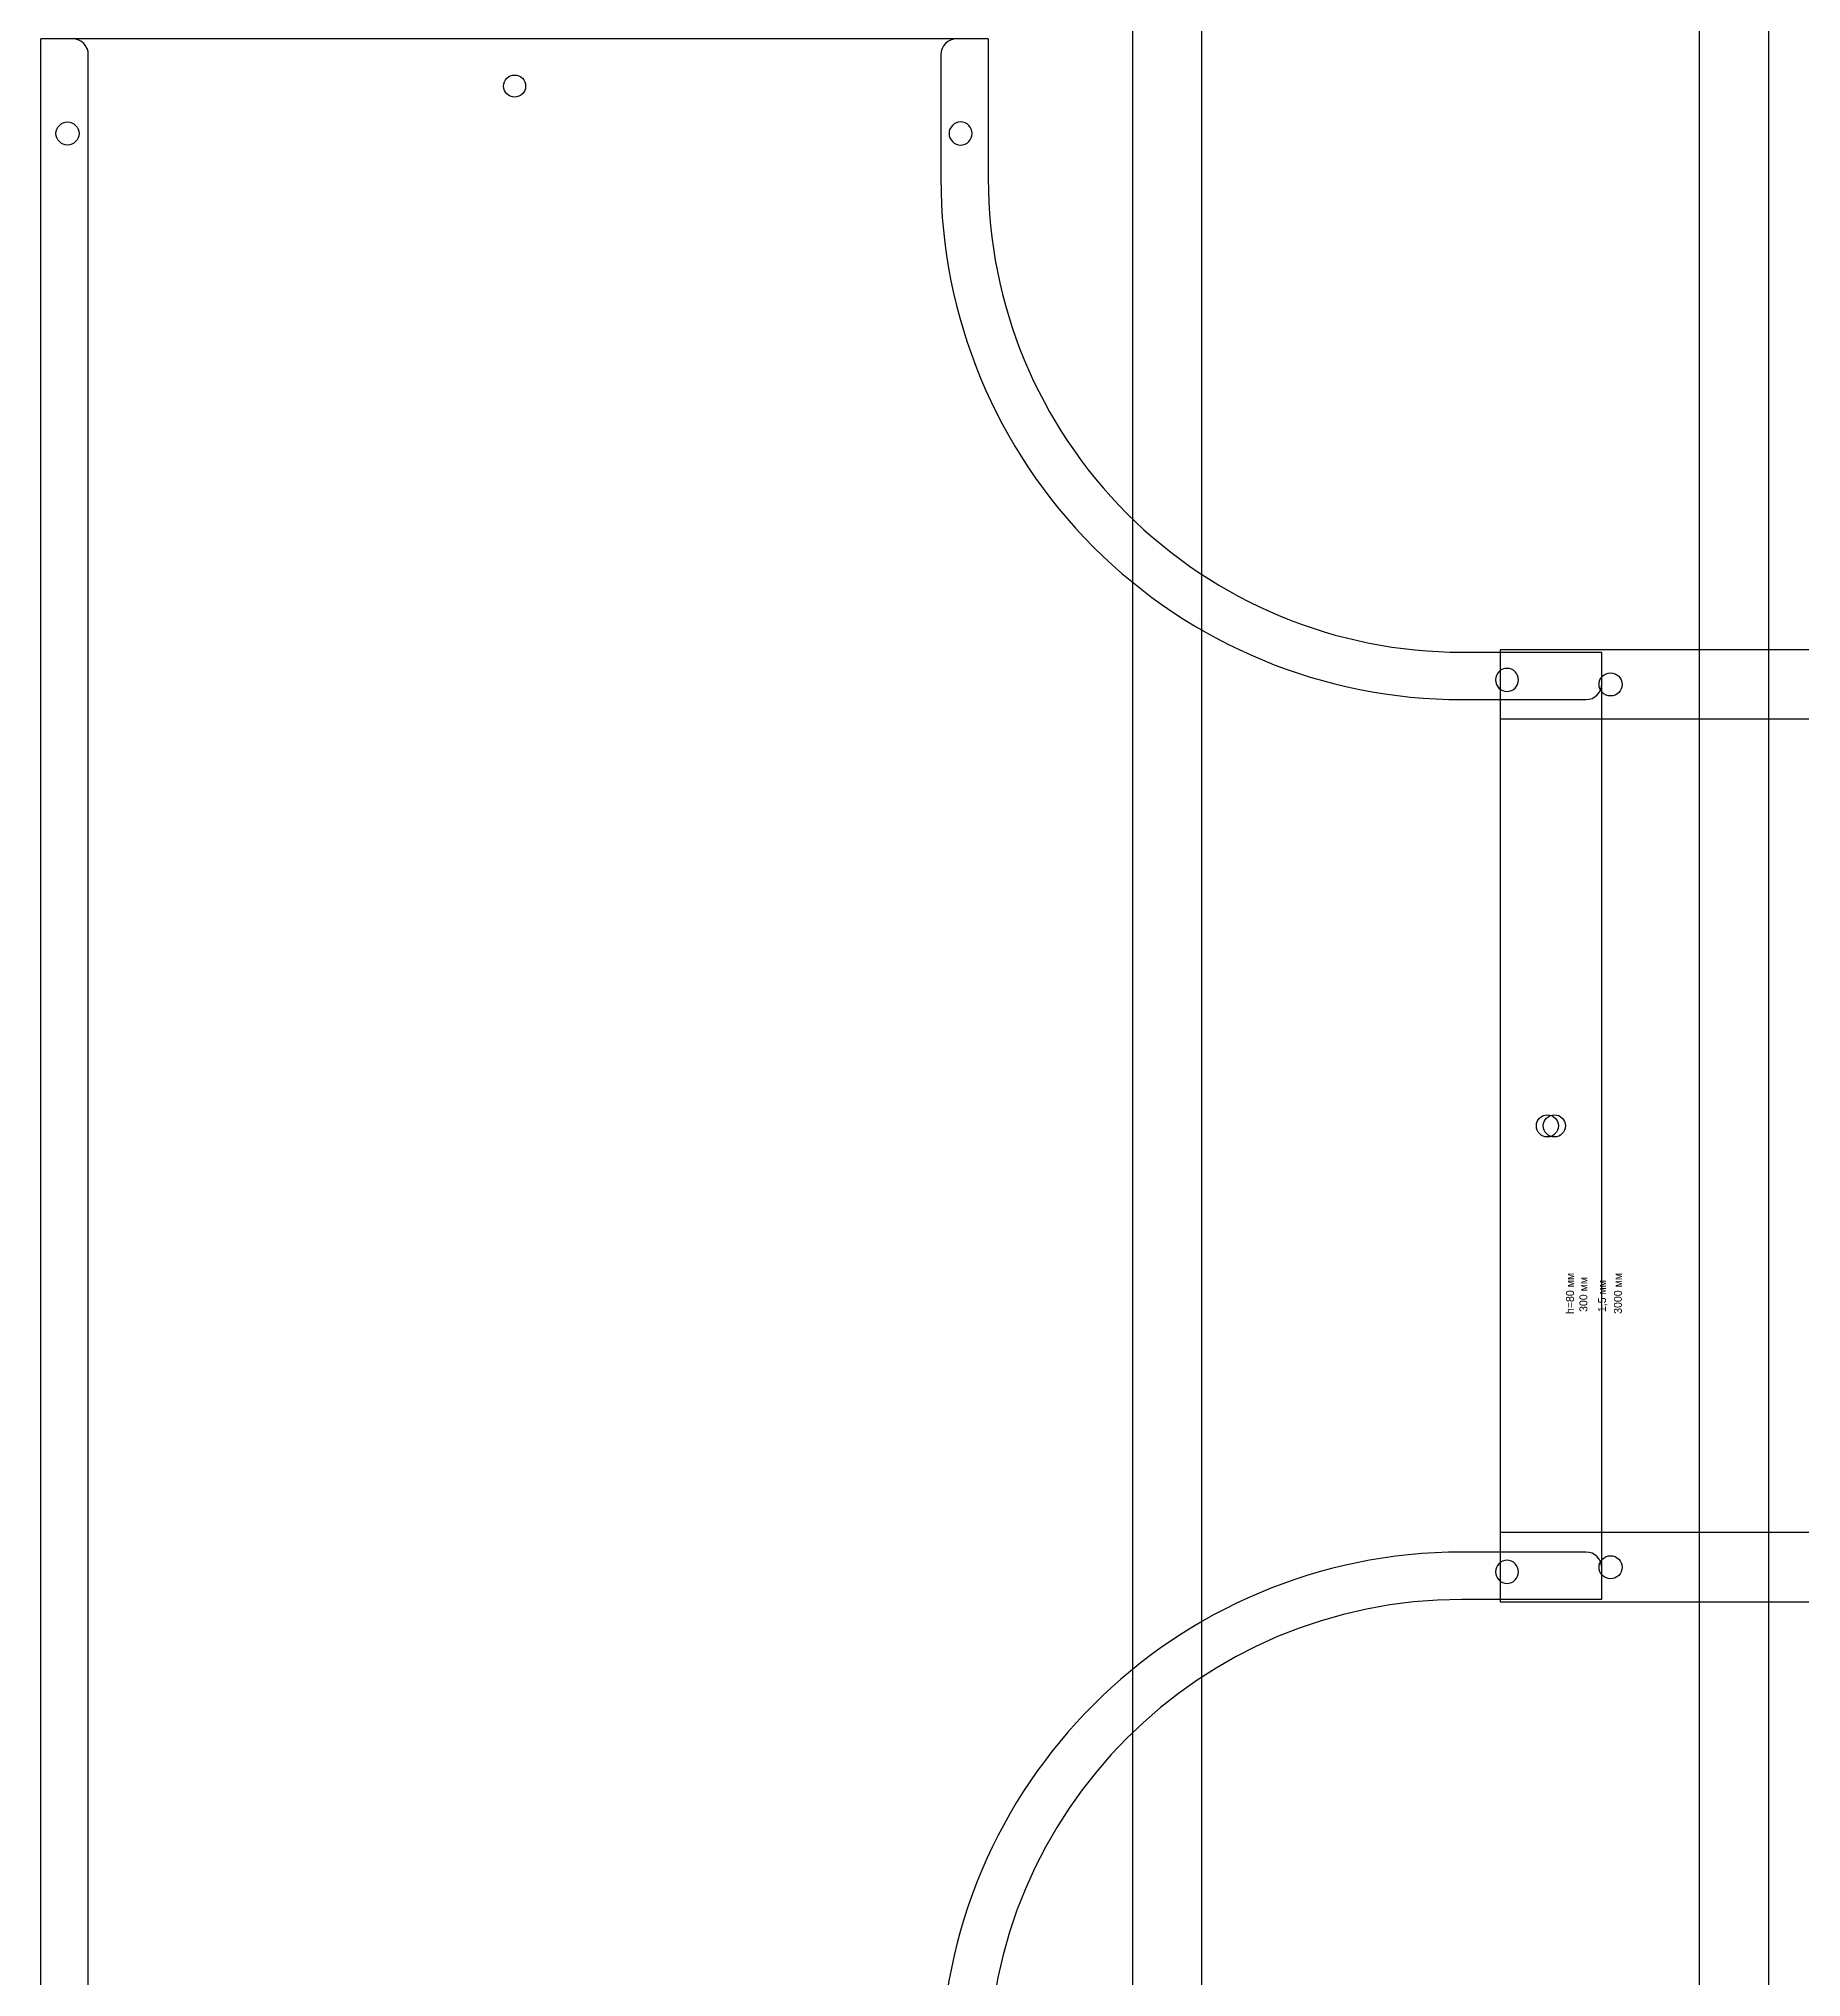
# Model space of a CAD drawing. Header units: millimetres. Extents: x -42533 to 645315, y 3457 to 82611.
# Drawn here: x 27161 to 27719, y 51413 to 52027 of the extents above; entities that cross this region are included whole.
import ezdxf
from ezdxf.enums import TextEntityAlignment as Align

# ---------------------------------------------------------------- set-up
doc = ezdxf.new("R2018")
doc.units = ezdxf.units.MM
for name, color, linetype in [('00_00_потолок_Панели из стали', 7, 'Continuous'), ('ЭОМ_Лотки авар.', 1, 'Continuous'), ('ЭОМ_Лотки рабочие', 5, 'Continuous')]:
    doc.layers.add(name, color=color, linetype=linetype)
doc.styles.get("Standard").update_dxf_attribs({"font": 'arial.ttf'})
doc.styles.add('М2', font='isocpeur.ttf', dxfattribs={"width": 0.8})
doc.dimstyles.new('М2-100', dxfattribs={"dimtxt": 250, "dimasz": 100, "dimexe": 50, "dimexo": 50, "dimgap": 50, "dimtad": 1, "dimdec": 0, "dimzin": 1, "dimtxsty": 'М2', "dimblk": 'ARCHTICK', "dimcen": 2.5, "dimdle": 50, "dimclre": 256, "dimclrt": 256, "dimadec": 0, "dimazin": 0, "dimtfac": 1, "dimtdec": 0, "dimtix": 1, "dimtmove": 1, "dimatfit": 3, "dimldrblk": 'NONE', "dimfxl": 1, "dimtolj": 1, "dimlwd": 9, "dimlwe": 9, "dimarcsym": 1})

# ---------------------------------------------------------------- blocks, each defined once
blk = doc.blocks.new('*U47')
at = {"color": 0, "linetype": 'Continuous', "lineweight": 25}
for p, q in [((-78.79, -7580.58), (-78.8, 0)), ((78.81, -7580.58), (78.8, 0))]:
    blk.add_line(p, q, dxfattribs=at)
blk.add_lwpolyline([(100.81, -7580.58), (100.8, 0), (-100.8, 0), (-100.79, -7580.58)], close=True, dxfattribs=at)
at = {"color": 0, "flags": 9}
for tag, p in [('АРТИКУЛ', (-59.7, -11.85)), ('НАИМЕНОВАНИЕ', (-59.12, -7.02)), ('ПРИМЕЧАНИЕ', (-58.82, -17.26))]:
    blk.add_attdef(tag, text='', height=2.5, dxfattribs=at).set_placement(p, align=Align.TOP_LEFT)
at = {"color": 0, "lineweight": 30, "flags": 104}
for tag, p in [('ВЫСОТА', (-59.61, -20.92)), ('ШИРИНА', (-58.94, -25.15)), ('ДЛИНА', (-59.54, -36.09)), ('ТОЛЩИНА', (-58.99, -31.04))]:
    blk.add_attdef(tag, text='', height=2.5, dxfattribs=at).set_placement(p, align=Align.TOP_LEFT)
blk = doc.blocks.new('_ArchTick')
at = {"color": 0, "linetype": 'ByBlock', "lineweight": 70, "const_width": 0.15}
blk.add_lwpolyline([(-0.5, -0.5), (0.5, 0.5)], dxfattribs=at)
blk = doc.blocks.new('*D639')
at = {"layer": '00_00_потолок_Панели из стали', "color": 0, "lineweight": 9, "transparency": 16777216}
blk.add_line((26909.9, 52173.71), (26909.9, 51273.51), dxfattribs=at)
at = {"layer": '00_00_потолок_Панели из стали', "lineweight": 9, "transparency": 16777216}
for p, q in [((27837.24, 52123.71), (26859.9, 52123.71)), ((27759.49, 51323.51), (26859.9, 51323.51))]:
    blk.add_line(p, q, dxfattribs=at)
at = {"layer": 'Defpoints', "color": 0, "transparency": 16777216}
for p in [(27887.24, 52123.71), (26909.9, 51323.51), (27809.49, 51323.51)]:
    blk.add_point(p, dxfattribs=at)
at = {"layer": '00_00_потолок_Панели из стали', "color": 0, "lineweight": 9, "transparency": 16777216, "xscale": 100, "yscale": 100, "zscale": 100}
for p, rotation in [((26909.9, 52123.71), 90), ((26909.9, 51323.51), 270)]:
    blk.add_blockref('_ArchTick', p, dxfattribs=dict(at, rotation=rotation))
at = {"layer": '00_00_потолок_Панели из стали', "transparency": 16777216, "insert": (26734.9, 51723.61), "char_height": 250, "attachment_point": 5, "rotation": 90, "style": 'М2'}
blk.add_mtext('\\A1;800', dxfattribs=at)
blk = doc.blocks.new('_None')
blk = doc.blocks.new('*U336')
at = {"color": 0, "linetype": 'ByBlock', "lineweight": -2}
for p, q in [((-150, 300), (-150, 344.3)), ((150, 344.3), (-150, 344.3)), ((150, 344.3), (150, 300)), ((-135, 300), (-135, 339.3)), ((135, 339.3), (135, 300)), ((-344.3, 150), (-300, 150)), ((-344.3, 150), (-344.3, -150)), ((-339.3, 135), (-300, 135)), ((339.3, -135), (-339.3, -135)), ((344.3, -150), (-344.3, -150))]:
    blk.add_line(p, q, dxfattribs=at)
for centre, radius in [((0, 329.3), 3.5), ((-329.3, 0), 3.5), ((-314.3, -141.6), 3.65)]:
    blk.add_circle(centre, radius, dxfattribs=at)
for centre, radius, start, end in [((-140, 339.3), 5, 0, 90), ((140, 339.3), 5, 90, 180), ((-141.25, 314.3), 3.65, 0, 180), ((-141.25, 314.3), 3.65, 180, 0), ((141.25, 314.3), 3.65, 90, 180), ((141.25, 314.3), 3.65, 180, 90), ((-300, 300), 150, 270, 0), ((-300, 300), 165, 270, 0), ((300, 300), 165, 180, 270), ((300, 300), 150, 180, 270), ((-314.3, 141.25), 3.65, 270, 180), ((-314.3, 141.25), 3.65, 180, 270), ((-339.3, 140), 5, 180, 270), ((-339.3, -140), 5, 90, 180)]:
    blk.add_arc(centre, radius, start, end, dxfattribs=at)
at = {"color": 0, "linetype": 'ByBlock', "lineweight": -2, "flags": 9}
for tag, p in [('НАИМЕНОВАНИЕ', (-28.08, -14.69)), ('АРТИКУЛ', (-27.92, -18.72)), ('ПРИМЕЧАНИЕ', (-27.44, -22.91))]:
    blk.add_attdef(tag, p, '', height=2.5, dxfattribs=at)
at = {"color": 0, "linetype": 'ByBlock', "lineweight": -2, "flags": 104}
for tag, p in [('ВЫСОТА', (-27.38, -28.78)), ('ШИРИНА', (-27.38, -37.51)), ('ТОЛЩИНА', (-27.74, -46.84))]:
    blk.add_attdef(tag, text='', height=2.5, dxfattribs=at).set_placement(p, align=Align.TOP_LEFT)
blk = doc.blocks.new('*U339')
at = {"color": 0, "linetype": 'Continuous', "lineweight": 25}
for p, q in [((-128.8, -1477.17), (-128.8, 0)), ((128.8, -1477.17), (128.8, 0))]:
    blk.add_line(p, q, dxfattribs=at)
blk.add_lwpolyline([(150.8, -1477.17), (150.8, 0), (-150.8, 0), (-150.8, -1477.17)], close=True, dxfattribs=at)
at = {"color": 0, "linetype": 'ByBlock', "lineweight": -2}
blk.add_circle((0, -15), 3.5, dxfattribs=at)
at = {"color": 0, "linetype": 'Continuous', "lineweight": 25}
for centre, radius in [((0, -15), 3.5), ((-139.8, -35), 3.65), ((139.8, -35), 3.65)]:
    blk.add_circle(centre, radius, dxfattribs=at)
at = {"color": 0, "flags": 9}
for tag, p in [('АРТИКУЛ', (-59.7, -11.85)), ('НАИМЕНОВАНИЕ', (-59.12, -7.02)), ('ПРИМЕЧАНИЕ', (-58.82, -17.26))]:
    blk.add_attdef(tag, text='', height=2.5, dxfattribs=at).set_placement(p, align=Align.TOP_LEFT)
at = {"color": 0, "lineweight": 30, "flags": 104}
for tag, p in [('ВЫСОТА', (-59.61, -20.92)), ('ШИРИНА', (-58.94, -25.15)), ('ДЛИНА', (-59.54, -36.09)), ('ТОЛЩИНА', (-58.99, -31.04))]:
    blk.add_attdef(tag, text='', height=2.5, dxfattribs=at).set_placement(p, align=Align.TOP_LEFT)

msp = doc.modelspace()

# ---------------------------------------------------------------- block references
at = {"layer": 'ЭОМ_Лотки авар.', "color": 1}
msp.add_blockref('*U47', (27608.24, 52117.13), dxfattribs=at)
at = {"layer": 'ЭОМ_Лотки рабочие', "rotation": 270}
msp.add_blockref('*U336', (27311.8, 51682.71), dxfattribs=at)
at = {"layer": 'ЭОМ_Лотки рабочие'}
ref = msp.add_blockref('*U339', (27623.89, 51682.71), dxfattribs=dict(at, rotation=89.99999999999999))
lines = msp.add_mtext('3000 мм', dxfattribs={"layer": '0', "color": 0, "insert": (27659.97, 51623.17), "char_height": 2.5, "attachment_point": 1, "rotation": 90})
ref.add_attrib('ДЛИНА', '', (27659.97, 51623.17), dxfattribs={"flags": 2}).embed_mtext(lines)
lines = msp.add_mtext('1,5 мм', dxfattribs={"layer": '0', "color": 0, "insert": (27654.93, 51623.72), "char_height": 2.5, "attachment_point": 1, "rotation": 90})
ref.add_attrib('ТОЛЩИНА', '', (27654.93, 51623.72), dxfattribs={"flags": 2}).embed_mtext(lines)
lines = msp.add_mtext('h=80 мм', dxfattribs={"layer": '0', "color": 0, "insert": (27644.8, 51623.1), "char_height": 2.5, "attachment_point": 1, "rotation": 90})
ref.add_attrib('ВЫСОТА', '', (27644.8, 51623.1), dxfattribs={"flags": 2}).embed_mtext(lines)
lines = msp.add_mtext('300 мм', dxfattribs={"layer": '0', "color": 0, "insert": (27649.03, 51623.77), "char_height": 2.5, "attachment_point": 1, "rotation": 90})
ref.add_attrib('ШИРИНА', '', (27649.03, 51623.77), dxfattribs={"flags": 2}).embed_mtext(lines)

# ---------------------------------------------------------------- dimensions: what is measured, and where the dimension line sits
at = {"layer": '00_00_потолок_Панели из стали'}
dim = msp.add_linear_dim(base=(26909.9, 51323.51), p1=(27887.24, 52123.71), p2=(27809.49, 51323.51), angle=90, dimstyle='М2-100', dxfattribs=at)
dim.commit()
dim.dimension.update_dxf_attribs({"geometry": '*D639', "text_midpoint": (26734.9, 51723.61)})

doc.saveas('drawing.dxf')
